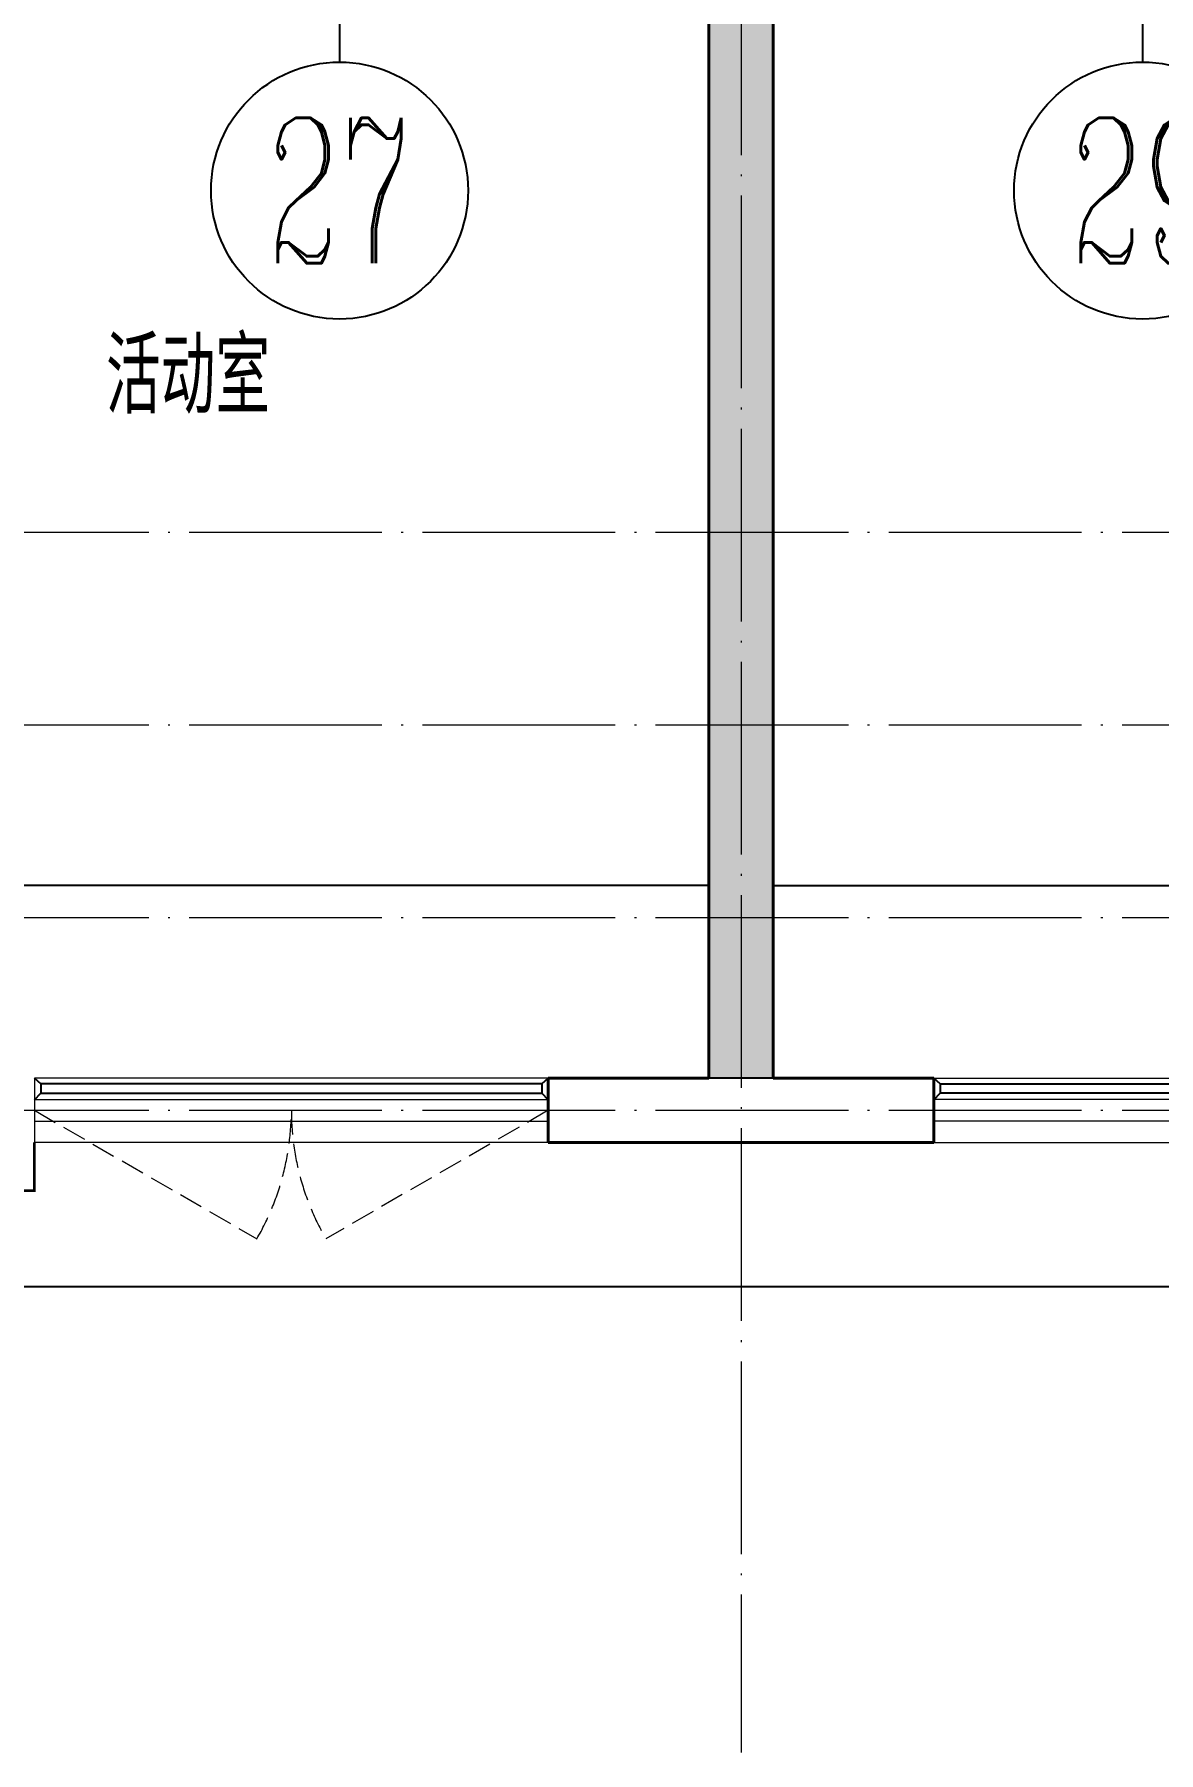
# Model space of a CAD drawing. Extents: x 27938 to 650306, y -92720 to 1524912.
# Drawn here: x 311017 to 314517, y 516740 to 522090 of the extents above; entities that cross this region are included whole.
import ezdxf
from ezdxf.enums import TextEntityAlignment as Align

# ---------------------------------------------------------------- set-up
doc = ezdxf.new("R2010")
doc.units = 0
doc.header["$LTSCALE"] = 1000
doc.header["$MEASUREMENT"] = 0
doc.linetypes.add('DASH', pattern=[0.35, 0.25, -0.1])
doc.linetypes.add('DOTE', pattern=[2.42, 2, -0.2, 0.02, -0.2])
for name, color, linetype in [('3-栏杆1', 135, 'Continuous'), ('3.5方案汇报，与郭总、侯月琴确定户型_t8$0$2020.03.04 -1安徽标准化洋房户型(UA）_t8_t8$0$看线', 154, 'Continuous'), ('AXIS', 3, 'Continuous'), ('AXIS_TEXT', 4, 'Continuous'), ('PUB_TEXT', 4, 'Continuous'), ('保温', 6, 'Continuous'), ('看线', 251, 'Continuous')]:
    doc.layers.add(name, color=color, linetype=linetype)
for name, color, linetype, lineweight in [('DOTE', 19, 'DOTE', 9), ('WALL', 9, 'Continuous', 40), ('WINDOW', 8, 'Continuous', 15)]:
    doc.layers.add(name, color=color, linetype=linetype, lineweight=lineweight)
doc.styles.add('_TCH_AXIS', font='COMPLEX', dxfattribs={"bigfont": 'GBCBIG'})
doc.styles.add('COMPLEX', font='COMPLEX')
doc.styles.get("Standard").update_dxf_attribs({"font": 'gbenor.shx', "bigfont": 'gbcbig.shx'})

# ---------------------------------------------------------------- blocks, each defined once
blk = doc.blocks.new('FGDGDRGSDGDG')
at = {"layer": 'DOTE', "linetype": 'DOTE', "ltscale": 0.3}
for p, q in [((531282.5, 520248.5), (531282.5, 513948.5)), ((488182.5, 517748.5), (546982.5, 517748.5)), ((488182.5, 517148.5), (546982.5, 517148.5)), ((488182.5, 516548.5), (546982.5, 516548.5)), ((488182.5, 515948.5), (546982.5, 515948.5))]:
    blk.add_line(p, q, dxfattribs=at)
blk = doc.blocks.new('A$C263B1184')
at = {"layer": '保温', "linetype": 'Continuous', "ltscale": 10}
h = blk.add_hatch(dxfattribs=at)
h.set_pattern_fill('HEX', color=251, scale=10, angle=90, style=0)
h.set_pattern_definition([(90, (-503782.47, -516048.461), (-16.49778, 1e-15), [9.525, -19.05]), (210, (-503782.47, -516048.461), (8.24889, -14.2874966), [9.525, -19.05]), (150, (-503782.47, -516038.936), (-8.24889, -14.2874966), [9.525, -19.05])])
h.paths.add_polyline_path([(0.1, 0), (200.1, 0), (200.1, 4100), (0.1, 4100)])
at = {"layer": '保温', "color": 251, "linetype": 'ByBlock', "ltscale": 10}
blk.add_line((0, 0), (200, 0), dxfattribs=at)
blk = doc.blocks.new('$WINLIB2D$00000001')
at = {"color": 0}
for points in [[(-0.5, 0.5), (-0.5, -0.5)], [(-0.5, 0.5), (0.5, 0.5)], [(0.5, -0.5), (0.5, 0.5)], [(0.5, 0.1667), (-0.5, 0.1667)], [(0.5, -0.1667), (-0.5, -0.1667)], [(-0.5, -0.5), (0.5, -0.5)]]:
    blk.add_lwpolyline(points, dxfattribs=at)
blk = doc.blocks.new('_AXISO')
blk.add_circle((0, 0), 0.5)
at = {"layer": 'AXIS_TEXT', "style": 'COMPLEX', "width": 1.041667}
blk.add_attdef('A', text='', height=0.56, dxfattribs=at).set_placement((-0.25, -0.28), (0.25, -0.28), align=Align.FIT)

msp = doc.modelspace()

# ---------------------------------------------------------------- linework, layer by layer
at = {"color": 8, "const_width": 8}
msp.add_lwpolyline([(310716.6, 518640.4), (310716.6, 518490.4), (311016.6, 518490.4), (311016.6, 518640.4)], dxfattribs=at)
at = {"layer": '3-栏杆1', "color": 8}
for p, q in [((311036.8, 518822.7), (311016.6, 518840.4)), ((311016.6, 518840.4), (311036.8, 518822.7)), ((311016.6, 518773.5), (311036.8, 518793.4)), ((311036.8, 518822.7), (311036.8, 518793.4)), ((312596.3, 518822.6), (311036.8, 518822.6)), ((311036.8, 518793.4), (312596.3, 518793.3)), ((312596.3, 518822.7), (312616.6, 518840.4)), ((312616.6, 518840.4), (312596.3, 518822.7)), ((312596.3, 518822.7), (312596.3, 518793.4)), ((312596.3, 518793.4), (312616.6, 518773.5)), ((312616.6, 518773.5), (312596.3, 518793.4)), ((313836.8, 518822.7), (313816.6, 518840.4)), ((313816.6, 518840.4), (313836.8, 518822.7)), ((313836.8, 518793.4), (313816.6, 518773.5)), ((313816.6, 518773.5), (313836.8, 518793.4)), ((313836.8, 518822.7), (313836.8, 518793.4)), ((313836.8, 518822.6), (315396.3, 518822.6)), ((315396.3, 518793.4), (313836.8, 518793.3))]:
    msp.add_line(p, q, dxfattribs=at)
at = {"layer": '3.5方案汇报，与郭总、侯月琴确定户型_t8$0$2020.03.04 -1安徽标准化洋房户型(UA）_t8_t8$0$看线', "color": 8, "ltscale": 10}
for p, q in [((313116.6, 519440.4), (310916.6, 519440.4)), ((313316.6, 519440.4), (315516.6, 519440.4))]:
    msp.add_line(p, q, dxfattribs=at)
at = {"layer": 'AXIS'}
for p, q in [((311966.6, 523040.4), (311966.6, 522004.2)), ((314466.6, 523040.4), (314466.6, 522004.2))]:
    msp.add_line(p, q, dxfattribs=at)
at = {"layer": 'WALL', "color": 8}
for p, q in [((313116.6, 522940.4), (313116.6, 518840.4)), ((313316.6, 522940.4), (313316.6, 518840.4)), ((313116.6, 518840.4), (312616.6, 518840.4)), ((312616.6, 518840.4), (312616.6, 518640.4)), ((313816.6, 518840.4), (313316.6, 518840.4)), ((313816.6, 518640.4), (313816.6, 518840.4)), ((312616.6, 518640.4), (313216.6, 518640.4)), ((313216.6, 518640.4), (313816.6, 518640.4))]:
    msp.add_line(p, q, dxfattribs=at)
at = {"layer": 'WINDOW', "color": 8, "linetype": 'DASH', "ltscale": 0.3}
for points in [[(311016.6, 518740.4), (311709.4, 518340.4, 0.131652), (311816.6, 518740.4)], [(312616.6, 518740.4), (311923.8, 518340.4, -0.131652), (311816.6, 518740.4)]]:
    msp.add_lwpolyline(points, format="xyb", dxfattribs=at)
at = {"layer": '看线', "color": 8}
msp.add_lwpolyline([(324516.6, 519840.4), (324516.6, 518190.4), (301916.6, 518190.4), (301916.6, 519690.4), (299516.6, 519690.4)], dxfattribs=at)

# ---------------------------------------------------------------- block references
msp.add_blockref('FGDGDRGSDGDG', (-218065.9, 2792))
at = {"color": 8, "xscale": -1}
msp.add_blockref('A$C263B1184', (313316.6, 518840.4), dxfattribs=at)
at = {"layer": 'AXIS'}
ref = msp.add_blockref('_AXISO', (311966.6, 521604.2), dxfattribs=dict(at, xscale=800, yscale=800, zscale=800))
ref.add_attrib('A', '27', dxfattribs={"layer": 'AXIS_TEXT', "height": 452.55, "style": '_TCH_AXIS', "width": 0.617647}).set_placement((311740.3, 521377.9), (312192.9, 521377.9), align=Align.FIT)
ref = msp.add_blockref('_AXISO', (314466.6, 521604.2), dxfattribs=dict(at, xscale=800, yscale=800, zscale=800))
ref.add_attrib('A', '29', dxfattribs={"layer": 'AXIS_TEXT', "height": 452.55, "style": '_TCH_AXIS', "width": 0.617647}).set_placement((314240.3, 521377.9), (314692.9, 521377.9), align=Align.FIT)
at = {"layer": 'WINDOW', "xscale": 1600, "yscale": 200, "zscale": 1600, "rotation": 180}
msp.add_blockref('$WINLIB2D$00000001', (311816.6, 518740.4), dxfattribs=at)
at = {"layer": 'WINDOW', "xscale": 1600, "yscale": -200, "zscale": 1600}
msp.add_blockref('$WINLIB2D$00000001', (314616.6, 518740.4), dxfattribs=at)

# ---------------------------------------------------------------- texts
at = {"layer": 'PUB_TEXT', "color": 8}
msp.add_text('活动室', height=236.31, dxfattribs=at).set_placement((311239.7, 520908.7))

doc.saveas('drawing.dxf')
